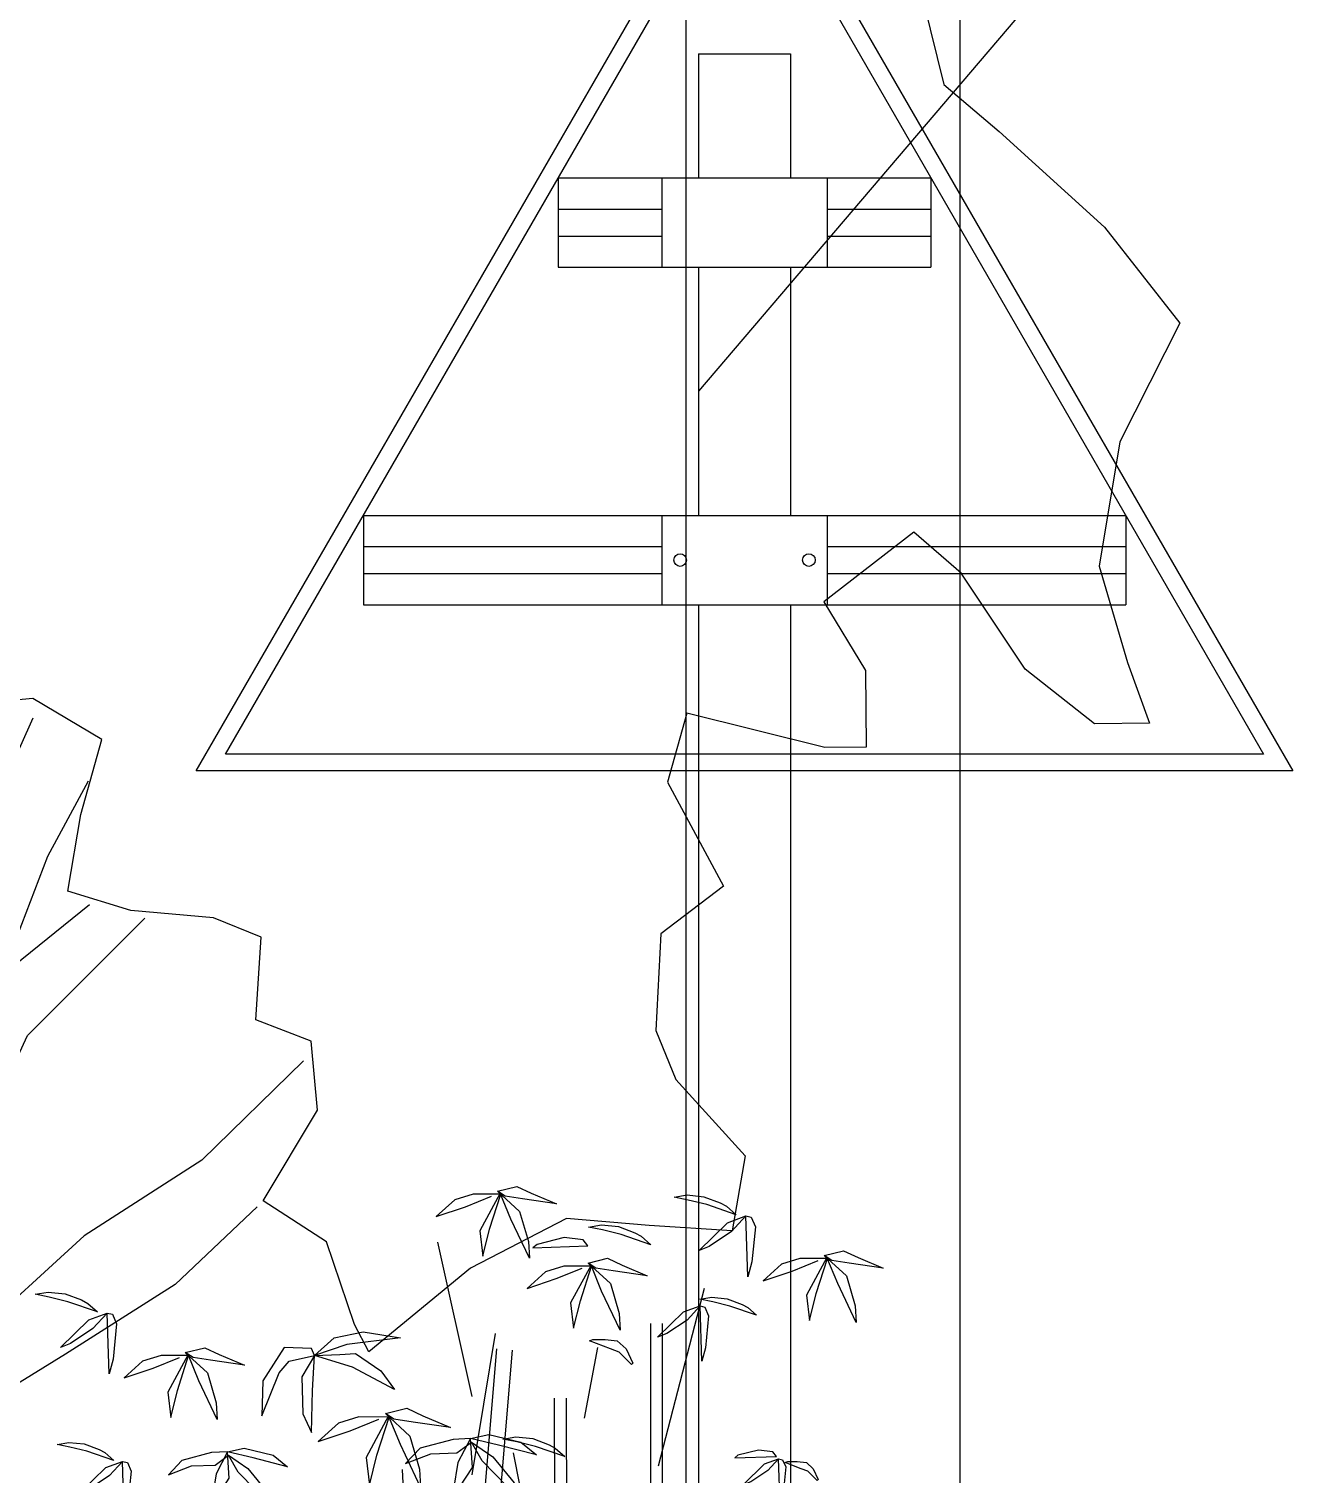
# Model space of a CAD drawing. Extents: x -941089 to 947074, y -2579987 to 8.
# Drawn here: x 2102.91 to 2110.52, y -93.59 to -85.02 of the extents above; entities that cross this region are included whole.
import ezdxf

# ---------------------------------------------------------------- set-up
doc = ezdxf.new("R2010")
doc.units = 0
doc.header["$LTSCALE"] = 5
doc.layers.get('0').update_dxf_attribs({"linetype": 'CONTINUOUS'})
for name, color, linetype in [('尺寸', 2, 'CONTINUOUS'), ('绿化', 3, 'CONTINUOUS'), ('钢筋', 1, 'CONTINUOUS')]:
    doc.layers.add(name, color=color, linetype=linetype)

# ---------------------------------------------------------------- blocks, each defined once
blk = doc.blocks.new('A$C48321FC6')
at = {"layer": '绿化'}
for p, q in [((209.41, 218.36), (211.08, 211.57)), ((211.08, 211.57), (215.65, 207.71)), ((215.65, 207.71), (224.31, 199.83)), ((224.31, 199.83), (230.53, 191.94)), ((230.53, 191.94), (225.58, 182.17)), ((225.58, 182.17), (223.88, 171.94)), ((208.61, 174.74), (201.2, 169)), ((212.53, 171.36), (208.61, 174.74)), ((217.78, 163.46), (212.53, 171.36)), ((223.88, 171.94), (226.21, 164.01)), ((201.2, 169), (204.65, 163.35)), ((204.65, 163.35), (204.7, 157.03)), ((223.49, 158.96), (217.78, 163.46)), ((226.21, 164.01), (228.03, 159)), ((136.07, 161.03), (130.4, 160.5)), ((141.77, 157.67), (136.07, 161.03)), ((189.92, 159.83), (188.34, 154.15)), ((201.29, 157), (189.92, 159.83)), ((136.09, 159.41), (133.22, 153.07)), ((228.03, 159), (223.49, 158.96)), ((140.04, 151.5), (141.77, 157.67)), ((204.7, 157.03), (201.29, 157)), ((137.31, 148.07), (140.67, 154.26)), ((188.34, 154.15), (192.95, 145.59)), ((138.95, 145.17), (140.04, 151.5)), ((134.45, 140.59), (137.31, 148.07)), ((144.16, 143.58), (138.95, 145.17)), ((192.95, 145.59), (187.79, 141.66)), ((140.75, 144.04), (134.46, 138.97)), ((135.64, 133.3), (145.3, 142.94)), ((150.97, 142.99), (144.16, 143.58)), ((154.87, 141.4), (150.97, 142.99)), ((187.79, 141.66), (187.37, 133.71)), ((154.44, 134.58), (154.87, 141.4)), ((159, 132.84), (154.44, 134.58)), ((187.37, 133.71), (189.02, 129.67)), ((159.53, 127.16), (159, 132.84)), ((158.36, 131.21), (149.99, 123.04)), ((189.02, 129.67), (194.74, 123.39)), ((155.05, 119.67), (159.53, 127.16)), ((149.99, 123.04), (140.31, 116.8)), ((194.74, 123.39), (193.66, 117.22)), ((154.56, 119.18), (147.8, 112.8)), ((160.26, 116.31), (155.05, 119.67)), ((180.03, 118.24), (172.11, 114.13)), ((186.84, 117.65), (180.03, 118.24)), ((193.66, 117.22), (186.84, 117.65)), ((162.58, 109.51), (160.26, 116.31)), ((172.11, 114.13), (163.74, 107.25)), ((147.8, 112.8), (138.77, 107.06)), ((163.74, 107.25), (162.58, 109.51)), ((138.77, 107.06), (127.76, 100.29))]:
    blk.add_line(p, q, dxfattribs=at)
at = {"layer": '绿化', "flags": 128}
blk.add_lwpolyline([(140.31, 116.8), (130.81, 108.13), (130.06, 121.26), (135.64, 133.3)], dxfattribs=at)
blk = doc.blocks.new('tree104')
at = {"color": 0}
for points in [[(-6377, 22067), (-6578, 22102), (-6839, 22076), (-7092, 21980), (-7188, 21927), (-7337, 21796), (-6883, 21953), (-6595, 22023), (-6377, 22067)], [(-3650, 22161), (-3949, 22235), (-4174, 22131), (-4563, 21966), (-4039, 22041), (-3770, 22086), (-3650, 22161), (-3994, 21847), (-4129, 21383), (-4144, 21129), (-3859, 21727), (-3695, 22131), (-3381, 21547), (-3425, 21159), (-3530, 21577), (-3702, 22113), (-3276, 22116), (-2991, 22026), (-2707, 21772), (-3156, 21921), (-3560, 22086)], [(-7487, 21778), (-7570, 21758), (-7633, 21611), (-7581, 21068), (-7518, 20839), (-7487, 21778), (-7267, 21538), (-6922, 21309), (-6766, 21246), (-7204, 21674), (-7487, 21778)], [(-5057, 21606), (-5258, 21641), (-5520, 21615), (-5773, 21519), (-5869, 21466), (-6017, 21335), (-5563, 21492), (-5275, 21562), (-5057, 21606)], [(-5049, 21318), (-4975, 21412), (-4682, 21444), (-4263, 21339), (-4200, 21287), (-5049, 21318)], [(-8694, 21167), (-8993, 21242), (-9218, 21137), (-9607, 20973), (-9083, 21048), (-8814, 21093), (-8694, 21167), (-9038, 20853), (-9173, 20390), (-9188, 20135), (-8904, 20734), (-8739, 21137), (-8425, 20554), (-8470, 20165), (-8574, 20584), (-8746, 21120), (-8320, 21122), (-8036, 21033), (-7751, 20778), (-8200, 20928), (-8604, 21093)], [(-3260, 18994), (-2729, 21373)], [(-5051, 21050), (-5350, 21125), (-5575, 21020), (-5964, 20856), (-5440, 20930), (-5171, 20975), (-5051, 21050), (-5395, 20736), (-5530, 20272), (-5545, 20018), (-5260, 20616), (-5096, 21020), (-4781, 20437), (-4826, 20048), (-4931, 20467), (-5103, 21003), (-4677, 21005), (-4392, 20916), (-4108, 20661), (-4557, 20811), (-4961, 20975)], [(-6778, 20492), (-6960, 20523), (-7198, 20499), (-7428, 20412), (-7516, 20365), (-7650, 20246), (-7238, 20388), (-6976, 20452), (-6778, 20492)], [(-6137, 17921), (-6846, 20663)], [(3486, 20569), (3285, 20604), (3023, 20578), (2770, 20482), (2674, 20429), (2526, 20298), (2980, 20455), (3268, 20525), (3486, 20569)], [(-6779, 20391), (-6855, 20372), (-6912, 20239), (-6865, 19745), (-6808, 19536), (-6779, 20391), (-6580, 20172), (-6266, 19963), (-6124, 19907), (-6523, 20296), (-6779, 20391)], [(-6196, 20117), (-6196, 0)], [(-6013, 20117), (-6013, 0)], [(2376, 20280), (2293, 20260), (2230, 20113), (2282, 19570), (2345, 19341), (2376, 20280), (2596, 20040), (2940, 19811), (3097, 19748), (2658, 20176), (2376, 20280)], [(-5123, 19873), (-5312, 19873), (-5500, 19853), (-5637, 19727), (-5741, 19507), (-5720, 19486), (-5532, 19675), (-5396, 19727), (-5071, 19853), (-5123, 19873)], [(-3260, 17782), (-3623, 19966)], [(-826, 19627), (-1128, 19899), (-1580, 19989), (-2153, 19899), (-1324, 19793), (-826, 19627), (-1218, 19642), (-1459, 19657), (-1852, 19386), (-2063, 19100), (-1414, 19446), (-826, 19627), (-781, 19733), (-358, 19748), (-27, 19235), (-12, 18693), (-283, 19356), (-434, 19537), (-826, 19627), (-630, 19296), (-645, 18723), (-781, 18436), (-796, 19085), (-826, 19627)], [(-4993, 18658), (-5201, 19750)], [(-3877, 19705), (-2234, 0)], [(-3636, 19725), (-1992, 0)], [(1169, 19669), (869, 19744), (645, 19639), (256, 19475), (780, 19550), (1049, 19595), (1169, 19669), (824, 19355), (690, 18892), (675, 18637), (959, 19236), (1124, 19639), (1438, 19056), (1393, 18667), (1288, 19086), (1117, 19622), (1543, 19624), (1827, 19535), (2111, 19280), (1662, 19430), (1258, 19595)], [(-4710, 18968), (-4765, 0)], [(-4527, 18968), (-4582, 0)], [(-1921, 18727), (-2250, 18809), (-2497, 18694), (-2925, 18513), (-2349, 18595), (-2053, 18644), (-1921, 18727), (-2300, 18381), (-2448, 17871), (-2464, 17591), (-2152, 18250), (-1970, 18694), (-1625, 18052), (-1674, 17624), (-1789, 18085), (-1978, 18674), (-1510, 18677), (-1197, 18579), (-884, 18299), (-1378, 18463), (-1822, 18644)], [(-3732, 18335), (-3933, 18370), (-4195, 18344), (-4448, 18248), (-4544, 18196), (-4692, 18065), (-4239, 18222), (-3951, 18292), (-3732, 18335)], [(-3235, 18345), (-3520, 18405), (-4013, 18285), (-4253, 18090), (-3669, 18240), (-3235, 18345), (-3041, 17971), (-2906, 17148), (-3071, 17597), (-3265, 17896), (-3235, 18345), (-2966, 18330), (-2457, 18195), (-2233, 17956), (-2622, 18105), (-3026, 18120), (-3250, 18285), (-3579, 18061), (-3909, 17657), (-3998, 17402), (-3415, 18001), (-3250, 18285)], [(-7960, 18068), (-7904, 18139), (-7682, 18163), (-7365, 18084), (-7317, 18044), (-7960, 18068)], [(-4785, 13651), (-3900, 18123)], [(517, 18138), (258, 18193), (-191, 18084), (-408, 17907), (122, 18043), (517, 18138), (694, 17798), (816, 17050), (666, 17458), (489, 17730), (517, 18138), (762, 18125), (1224, 18002), (1428, 17785), (1074, 17921), (707, 17934), (503, 18084), (204, 17880), (-96, 17513), (-177, 17282), (353, 17825), (503, 18084)], [(3147, 18252), (2965, 18284), (2727, 18260), (2497, 18173), (2409, 18125), (2274, 18006), (2687, 18149), (2949, 18212), (3147, 18252)], [(-8134, 17988), (-8277, 17988), (-8420, 17973), (-8523, 17877), (-8602, 17711), (-8587, 17695), (-8444, 17838), (-8341, 17877), (-8095, 17973), (-8134, 17988)], [(-7990, 18032), (-8053, 18016), (-8101, 17905), (-8061, 17494), (-8014, 17320), (-7990, 18032), (-7824, 17850), (-7562, 17676), (-7444, 17628), (-7776, 17953), (-7990, 18032)], [(-2668, 8108), (-2184, 17863)], [(2138, 17990), (2062, 17971), (2005, 17838), (2053, 17344), (2110, 17135), (2138, 17990), (2338, 17771), (2651, 17563), (2794, 17506), (2395, 17895), (2138, 17990)]]:
    blk.add_lwpolyline(points, dxfattribs=at)

msp = doc.modelspace()

# ---------------------------------------------------------------- linework, layer by layer
at = {"layer": '尺寸', "linetype": 'Continuous'}
msp.add_line((2113.4346, -79.46922), (2106.87552, -87.16958), dxfattribs=at)
at = {"layer": '钢筋', "linetype": 'Continuous'}
for p, q in [((2106.80008, -59.82825), (2106.80008, -100.42025)), ((2108.42508, -59.82825), (2108.42508, -100.42025)), ((2103.89852, -89.41958), (2107.14852, -83.79042)), ((2107.14852, -83.79042), (2110.39852, -89.41958)), ((2104.07172, -89.31958), (2107.14852, -83.99042)), ((2107.14852, -83.99042), (2110.22531, -89.31958)), ((2106.87552, -85.16958), (2106.87552, -85.90458)), ((2106.87552, -85.16958), (2107.42152, -85.16958)), ((2107.42152, -85.16958), (2107.42152, -85.90458)), ((2106.04337, -85.90458), (2108.25366, -85.90458)), ((2106.04337, -85.90458), (2106.04337, -86.43458)), ((2106.65852, -85.90458), (2106.65852, -86.43458)), ((2107.63852, -85.90458), (2107.63852, -86.43458)), ((2108.25366, -85.90458), (2108.25366, -86.43458)), ((2106.04337, -86.08958), (2106.65852, -86.08958)), ((2107.63852, -86.08958), (2108.25366, -86.08958)), ((2106.04337, -86.24958), (2106.65852, -86.24958)), ((2107.63852, -86.24958), (2108.25366, -86.24958)), ((2106.04337, -86.43458), (2108.25366, -86.43458)), ((2106.87552, -86.43458), (2106.87552, -87.90458)), ((2107.42152, -86.43458), (2107.42152, -87.90458)), ((2104.88867, -87.90458), (2109.40836, -87.90458)), ((2104.88867, -87.90458), (2104.88867, -88.43458)), ((2106.65852, -87.90458), (2106.65852, -88.43458)), ((2107.63852, -87.90458), (2107.63852, -88.43458)), ((2109.40836, -87.90458), (2109.40836, -88.43458)), ((2104.88867, -88.08958), (2106.65852, -88.08958)), ((2107.63852, -88.08958), (2109.40836, -88.08958)), ((2104.88867, -88.24958), (2106.65852, -88.24958)), ((2107.63852, -88.24958), (2109.40836, -88.24958)), ((2104.88867, -88.43458), (2109.40836, -88.43458)), ((2106.87552, -88.43458), (2106.87552, -100.42025)), ((2107.42152, -88.43458), (2107.42152, -100.42025)), ((2110.22531, -89.31958), (2104.07172, -89.31958)), ((2110.39852, -89.41958), (2103.89852, -89.41958))]:
    msp.add_line(p, q, dxfattribs=at)
for centre in [(2106.76702, -88.16958), (2107.53002, -88.16958)]:
    msp.add_circle(centre, 0.0373, dxfattribs=at)

# ---------------------------------------------------------------- block references
at = {"color": 74, "xscale": -0.0003840000003947353, "yscale": 0.0003839999999399879, "zscale": 0.0003840000000000001}
msp.add_blockref('tree104', (2104.28165, -100.42025), dxfattribs=at)
at = {"layer": '绿化', "xscale": 0.07200000000011642, "yscale": 0.07199999999988904, "zscale": 0.07200000000000001}
msp.add_blockref('A$C48321FC6', (2093.13138, -100.58493), dxfattribs=at)

doc.saveas('drawing.dxf')
